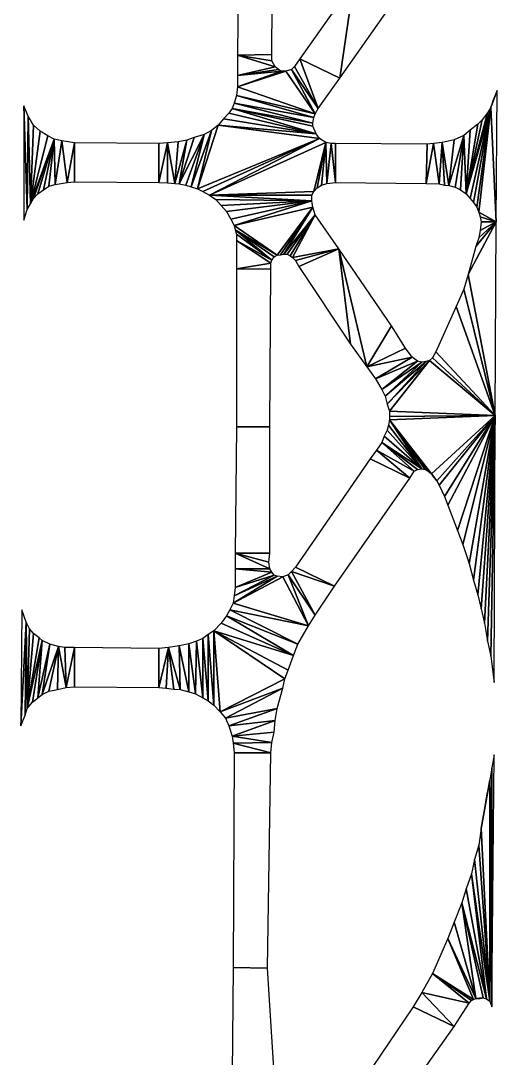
# Model space of a CAD drawing. Extents: x -35426929 to -35396731, y 11996534 to 12011444.
# Drawn here: x -35407497 to -35406266, y 12001147 to 12003823 of the extents above; entities that cross this region are included whole.
import ezdxf

# ---------------------------------------------------------------- set-up
doc = ezdxf.new("R2010")
doc.units = 0

msp = doc.modelspace()

# ---------------------------------------------------------------- linework, layer by layer
at = {"layer": 'mg_to_dxf', "color": 52}
for points in [[(-35406847.85, 12003736.27), (-35406845.06, 12004269.42), (-35406931.37, 12004270.82), (-35406936.94, 12003734.88)], [(-35406636.26, 12003922.81), (-35406636.26, 12003922.81), (-35406775.46, 12003725.14), (-35406672.45, 12003675.02)], [(-35406636.26, 12003922.81), (-35406636.26, 12003922.81), (-35406672.45, 12003675.02), (-35406533.25, 12003872.69)], [(-35406847.85, 12003719.57), (-35406847.85, 12003719.57), (-35406847.85, 12003736.27), (-35406936.94, 12003734.88)], [(-35406936.94, 12003734.88), (-35406936.94, 12003734.88), (-35406936.94, 12003681.98), (-35406839.5, 12003704.26)], [(-35406847.85, 12003719.57), (-35406847.85, 12003719.57), (-35406936.94, 12003734.88), (-35406839.5, 12003704.26)], [(-35406728.13, 12003597.07), (-35406728.13, 12003597.07), (-35406775.46, 12003725.14), (-35406789.38, 12003705.65)], [(-35406728.13, 12003597.07), (-35406728.13, 12003597.07), (-35406672.45, 12003675.02), (-35406775.46, 12003725.14)], [(-35406839.5, 12003704.26), (-35406839.5, 12003704.26), (-35406936.94, 12003681.98), (-35406831.14, 12003697.3)], [(-35406831.14, 12003697.3), (-35406831.14, 12003697.3), (-35406936.94, 12003681.98), (-35406822.79, 12003693.12)], [(-35406936.94, 12003652.75), (-35406936.94, 12003652.75), (-35406736.49, 12003583.15), (-35406811.66, 12003693.12)], [(-35406936.94, 12003681.98), (-35406936.94, 12003681.98), (-35406936.94, 12003652.75), (-35406822.79, 12003693.12)], [(-35406822.79, 12003693.12), (-35406822.79, 12003693.12), (-35406936.94, 12003652.75), (-35406811.66, 12003693.12)], [(-35406811.66, 12003693.12), (-35406811.66, 12003693.12), (-35406736.49, 12003583.15), (-35406797.74, 12003697.3)], [(-35406797.74, 12003697.3), (-35406797.74, 12003697.3), (-35406728.13, 12003597.07), (-35406789.38, 12003705.65)], [(-35406736.49, 12003583.15), (-35406736.49, 12003583.15), (-35406728.13, 12003597.07), (-35406797.74, 12003697.3)], [(-35406939.72, 12003630.48), (-35406939.72, 12003630.48), (-35406945.29, 12003610.99), (-35406739.27, 12003573.41)], [(-35406936.94, 12003652.75), (-35406936.94, 12003652.75), (-35406939.72, 12003630.48), (-35406736.49, 12003583.15)], [(-35406736.49, 12003583.15), (-35406736.49, 12003583.15), (-35406939.72, 12003630.48), (-35406739.27, 12003573.41)], [(-35406268.76, 12003304.74), (-35406268.76, 12003304.74), (-35406265.98, 12003643.01), (-35406282.68, 12003599.85)], [(-35406282.68, 12003599.85), (-35406282.68, 12003599.85), (-35406265.98, 12003643.01), (-35406277.11, 12003616.56)], [(-35407477.05, 12003577.58), (-35407477.05, 12003577.58), (-35407488.19, 12003604.03), (-35407479.83, 12003336.76)], [(-35407479.83, 12003336.76), (-35407479.83, 12003336.76), (-35407488.19, 12003604.03), (-35407488.19, 12003308.92)], [(-35406945.29, 12003610.99), (-35406945.29, 12003610.99), (-35406950.86, 12003597.07), (-35406742.05, 12003559.49)], [(-35406739.27, 12003573.41), (-35406739.27, 12003573.41), (-35406945.29, 12003610.99), (-35406742.05, 12003559.49)], [(-35406282.68, 12003599.85), (-35406282.68, 12003599.85), (-35406346.72, 12003377.13), (-35406335.58, 12003364.6)], [(-35406282.68, 12003599.85), (-35406282.68, 12003599.85), (-35406291.03, 12003585.93), (-35406346.72, 12003377.13)], [(-35406282.68, 12003599.85), (-35406282.68, 12003599.85), (-35406335.58, 12003364.6), (-35406327.23, 12003354.86)], [(-35406282.68, 12003599.85), (-35406282.68, 12003599.85), (-35406327.23, 12003354.86), (-35406318.88, 12003342.33)], [(-35406313.31, 12003329.8), (-35406313.31, 12003329.8), (-35406282.68, 12003599.85), (-35406318.88, 12003342.33)], [(-35406313.31, 12003329.8), (-35406313.31, 12003329.8), (-35406268.76, 12003304.74), (-35406282.68, 12003599.85)], [(-35407471.48, 12003350.68), (-35407471.48, 12003350.68), (-35407477.05, 12003577.58), (-35407479.83, 12003336.76)], [(-35407463.13, 12003553.92), (-35407463.13, 12003553.92), (-35407477.05, 12003577.58), (-35407471.48, 12003350.68)], [(-35406973.13, 12003570.62), (-35406973.13, 12003570.62), (-35406733.7, 12003531.64), (-35406959.21, 12003584.54)], [(-35406733.7, 12003531.64), (-35406733.7, 12003531.64), (-35406950.86, 12003597.07), (-35406959.21, 12003584.54)], [(-35406733.7, 12003531.64), (-35406733.7, 12003531.64), (-35406742.05, 12003551.13), (-35406950.86, 12003597.07)], [(-35406742.05, 12003559.49), (-35406742.05, 12003559.49), (-35406950.86, 12003597.07), (-35406742.05, 12003551.13)], [(-35406291.03, 12003585.93), (-35406291.03, 12003585.93), (-35406304.95, 12003567.84), (-35406346.72, 12003377.13)], [(-35407471.48, 12003350.68), (-35407471.48, 12003350.68), (-35407446.42, 12003538.61), (-35407463.13, 12003553.92)], [(-35407039.95, 12003389.66), (-35407039.95, 12003389.66), (-35406725.35, 12003519.12), (-35406987.05, 12003553.92)], [(-35407003.76, 12003540), (-35407003.76, 12003540), (-35407039.95, 12003389.66), (-35406987.05, 12003553.92)], [(-35406987.05, 12003553.92), (-35406987.05, 12003553.92), (-35406733.7, 12003531.64), (-35406973.13, 12003570.62)], [(-35406987.05, 12003553.92), (-35406987.05, 12003553.92), (-35406725.35, 12003519.12), (-35406733.7, 12003531.64)], [(-35406304.95, 12003567.84), (-35406304.95, 12003567.84), (-35406316.09, 12003556.7), (-35406346.72, 12003377.13)], [(-35406316.09, 12003556.7), (-35406316.09, 12003556.7), (-35406335.58, 12003541.39), (-35406346.72, 12003377.13)], [(-35407471.48, 12003350.68), (-35407471.48, 12003350.68), (-35407426.94, 12003526.08), (-35407446.42, 12003538.61)], [(-35407471.48, 12003350.68), (-35407471.48, 12003350.68), (-35407410.23, 12003517.72), (-35407426.94, 12003526.08)], [(-35407087.28, 12003402.19), (-35407087.28, 12003402.19), (-35407023.25, 12003530.25), (-35407048.3, 12003521.9)], [(-35407087.28, 12003402.19), (-35407087.28, 12003402.19), (-35407070.57, 12003399.4), (-35407023.25, 12003530.25)], [(-35407087.28, 12003402.19), (-35407087.28, 12003402.19), (-35407048.3, 12003521.9), (-35407067.79, 12003514.94)], [(-35407070.57, 12003399.4), (-35407070.57, 12003399.4), (-35407056.65, 12003395.23), (-35407023.25, 12003530.25)], [(-35407056.65, 12003395.23), (-35407056.65, 12003395.23), (-35407039.95, 12003389.66), (-35407003.76, 12003540)], [(-35407023.25, 12003530.25), (-35407023.25, 12003530.25), (-35407056.65, 12003395.23), (-35407003.76, 12003540)], [(-35406352.28, 12003527.47), (-35406352.28, 12003527.47), (-35406391.26, 12003398.01), (-35406374.56, 12003393.83)], [(-35406352.28, 12003527.47), (-35406352.28, 12003527.47), (-35406377.34, 12003516.33), (-35406391.26, 12003398.01)], [(-35406352.28, 12003527.47), (-35406352.28, 12003527.47), (-35406374.56, 12003393.83), (-35406360.64, 12003386.87)], [(-35406346.72, 12003377.13), (-35406346.72, 12003377.13), (-35406352.28, 12003527.47), (-35406360.64, 12003386.87)], [(-35406346.72, 12003377.13), (-35406346.72, 12003377.13), (-35406335.58, 12003541.39), (-35406352.28, 12003527.47)], [(-35407463.13, 12003364.6), (-35407463.13, 12003364.6), (-35407410.23, 12003517.72), (-35407471.48, 12003350.68)], [(-35407463.13, 12003364.6), (-35407463.13, 12003364.6), (-35407451.99, 12003377.13), (-35407410.23, 12003517.72)], [(-35407451.99, 12003377.13), (-35407451.99, 12003377.13), (-35407438.07, 12003386.87), (-35407410.23, 12003517.72)], [(-35407438.07, 12003386.87), (-35407438.07, 12003386.87), (-35407424.15, 12003396.62), (-35407410.23, 12003517.72)], [(-35407424.15, 12003396.62), (-35407424.15, 12003396.62), (-35407407.45, 12003400.79), (-35407410.23, 12003517.72)], [(-35407407.45, 12003400.79), (-35407407.45, 12003400.79), (-35407390.74, 12003513.55), (-35407410.23, 12003517.72)], [(-35407407.45, 12003400.79), (-35407407.45, 12003400.79), (-35407376.82, 12003406.36), (-35407390.74, 12003513.55)], [(-35407376.82, 12003406.36), (-35407376.82, 12003406.36), (-35407357.33, 12003507.98), (-35407390.74, 12003513.55)], [(-35407376.82, 12003406.36), (-35407376.82, 12003406.36), (-35407357.33, 12003407.75), (-35407357.33, 12003507.98)], [(-35407140.18, 12003506.59), (-35407357.33, 12003507.98), (-35407357.33, 12003407.75), (-35407140.18, 12003406.36)], [(-35407117.9, 12003507.98), (-35407117.9, 12003507.98), (-35407140.18, 12003406.36), (-35407117.9, 12003404.97)], [(-35407117.9, 12003507.98), (-35407117.9, 12003507.98), (-35407140.18, 12003506.59), (-35407140.18, 12003406.36)], [(-35407117.9, 12003507.98), (-35407117.9, 12003507.98), (-35407098.42, 12003403.58), (-35407090.06, 12003510.76)], [(-35407117.9, 12003507.98), (-35407117.9, 12003507.98), (-35407117.9, 12003404.97), (-35407098.42, 12003403.58)], [(-35407098.42, 12003403.58), (-35407098.42, 12003403.58), (-35407067.79, 12003514.94), (-35407090.06, 12003510.76)], [(-35407098.42, 12003403.58), (-35407098.42, 12003403.58), (-35407087.28, 12003402.19), (-35407067.79, 12003514.94)], [(-35407039.95, 12003389.66), (-35407039.95, 12003389.66), (-35407026.03, 12003382.7), (-35406725.35, 12003519.12)], [(-35407026.03, 12003382.7), (-35407026.03, 12003382.7), (-35407009.33, 12003372.95), (-35406725.35, 12003519.12)], [(-35406725.35, 12003519.12), (-35406725.35, 12003519.12), (-35407009.33, 12003372.95), (-35406708.65, 12003509.37)], [(-35406708.65, 12003509.37), (-35406708.65, 12003509.37), (-35407009.33, 12003372.95), (-35406739.27, 12003382.7)], [(-35406708.65, 12003509.37), (-35406708.65, 12003509.37), (-35406739.27, 12003382.7), (-35406730.92, 12003392.44)], [(-35406708.65, 12003509.37), (-35406708.65, 12003509.37), (-35406730.92, 12003392.44), (-35406719.78, 12003399.4)], [(-35406708.65, 12003509.37), (-35406708.65, 12003509.37), (-35406719.78, 12003399.4), (-35406705.86, 12003403.58)], [(-35406708.65, 12003509.37), (-35406708.65, 12003509.37), (-35406705.86, 12003403.58), (-35406694.72, 12003506.59)], [(-35406705.86, 12003403.58), (-35406705.86, 12003403.58), (-35406683.59, 12003406.36), (-35406694.72, 12003506.59)], [(-35406694.72, 12003506.59), (-35406694.72, 12003506.59), (-35406683.59, 12003406.36), (-35406683.59, 12003506.59)], [(-35406683.59, 12003406.36), (-35406449.73, 12003403.58), (-35406446.94, 12003505.2), (-35406683.59, 12003506.59)], [(-35406430.24, 12003506.59), (-35406430.24, 12003506.59), (-35406449.73, 12003403.58), (-35406416.32, 12003402.19)], [(-35406430.24, 12003506.59), (-35406430.24, 12003506.59), (-35406446.94, 12003505.2), (-35406449.73, 12003403.58)], [(-35406407.97, 12003509.37), (-35406407.97, 12003509.37), (-35406430.24, 12003506.59), (-35406416.32, 12003402.19)], [(-35406402.4, 12003399.4), (-35406402.4, 12003399.4), (-35406407.97, 12003509.37), (-35406416.32, 12003402.19)], [(-35406377.34, 12003516.33), (-35406377.34, 12003516.33), (-35406407.97, 12003509.37), (-35406391.26, 12003398.01)], [(-35406391.26, 12003398.01), (-35406391.26, 12003398.01), (-35406407.97, 12003509.37), (-35406402.4, 12003399.4)], [(-35406739.27, 12003382.7), (-35406739.27, 12003382.7), (-35407009.33, 12003372.95), (-35406744.84, 12003372.95)], [(-35407009.33, 12003372.95), (-35407009.33, 12003372.95), (-35406744.84, 12003359.03), (-35406744.84, 12003372.95)], [(-35407009.33, 12003372.95), (-35407009.33, 12003372.95), (-35406992.62, 12003361.82), (-35406744.84, 12003359.03)], [(-35406992.62, 12003361.82), (-35406992.62, 12003361.82), (-35406978.7, 12003346.5), (-35406744.84, 12003359.03)], [(-35406978.7, 12003346.5), (-35406978.7, 12003346.5), (-35406964.78, 12003331.19), (-35406744.84, 12003359.03)], [(-35406964.78, 12003331.19), (-35406964.78, 12003331.19), (-35406953.64, 12003311.7), (-35406744.84, 12003359.03)], [(-35406953.64, 12003311.7), (-35406953.64, 12003311.7), (-35406945.29, 12003295), (-35406744.84, 12003359.03)], [(-35406742.05, 12003342.33), (-35406742.05, 12003342.33), (-35406744.84, 12003359.03), (-35406945.29, 12003295)], [(-35406742.05, 12003342.33), (-35406742.05, 12003342.33), (-35406945.29, 12003295), (-35406833.93, 12003218.44)], [(-35406825.58, 12003219.83), (-35406825.58, 12003219.83), (-35406742.05, 12003342.33), (-35406833.93, 12003218.44)], [(-35406817.22, 12003221.22), (-35406817.22, 12003221.22), (-35406742.05, 12003342.33), (-35406825.58, 12003219.83)], [(-35406736.49, 12003322.84), (-35406736.49, 12003322.84), (-35406742.05, 12003342.33), (-35406817.22, 12003221.22)], [(-35406808.87, 12003221.22), (-35406808.87, 12003221.22), (-35406736.49, 12003322.84), (-35406817.22, 12003221.22)], [(-35406800.52, 12003217.04), (-35406800.52, 12003217.04), (-35406736.49, 12003322.84), (-35406808.87, 12003221.22)], [(-35406794.95, 12003212.87), (-35406794.95, 12003212.87), (-35406736.49, 12003322.84), (-35406800.52, 12003217.04)], [(-35406675.24, 12003235.14), (-35406675.24, 12003235.14), (-35406736.49, 12003322.84), (-35406794.95, 12003212.87)], [(-35406310.52, 12003317.27), (-35406310.52, 12003317.27), (-35406268.76, 12003304.74), (-35406313.31, 12003329.8)], [(-35406310.52, 12003317.27), (-35406310.52, 12003317.27), (-35406307.74, 12003304.74), (-35406268.76, 12003304.74)], [(-35406833.93, 12003218.44), (-35406833.93, 12003218.44), (-35406945.29, 12003295), (-35406942.51, 12003283.86)], [(-35406942.51, 12003283.86), (-35406942.51, 12003283.86), (-35406847.85, 12003205.91), (-35406842.28, 12003214.26)], [(-35406942.51, 12003283.86), (-35406942.51, 12003283.86), (-35406939.72, 12003272.73), (-35406847.85, 12003205.91)], [(-35406833.93, 12003218.44), (-35406833.93, 12003218.44), (-35406942.51, 12003283.86), (-35406842.28, 12003214.26)], [(-35406268.76, 12003304.74), (-35406268.76, 12003304.74), (-35406321.66, 12003240.71), (-35406341.15, 12003168.32)], [(-35406271.55, 12002805), (-35406271.55, 12002805), (-35406268.76, 12003304.74), (-35406341.15, 12003168.32)], [(-35406321.66, 12003240.71), (-35406321.66, 12003240.71), (-35406268.76, 12003304.74), (-35406313.31, 12003262.98)], [(-35406313.31, 12003262.98), (-35406313.31, 12003262.98), (-35406268.76, 12003304.74), (-35406310.52, 12003282.47)], [(-35406310.52, 12003282.47), (-35406310.52, 12003282.47), (-35406268.76, 12003304.74), (-35406307.74, 12003304.74)], [(-35406939.72, 12003272.73), (-35406939.72, 12003272.73), (-35406939.72, 12003256.02), (-35406847.85, 12003205.91)], [(-35406939.72, 12003256.02), (-35406939.72, 12003256.02), (-35406939.72, 12003183.64), (-35406850.63, 12003197.56)], [(-35406847.85, 12003205.91), (-35406847.85, 12003205.91), (-35406939.72, 12003256.02), (-35406850.63, 12003197.56)], [(-35406786.6, 12003204.52), (-35406786.6, 12003204.52), (-35406675.24, 12003235.14), (-35406794.95, 12003212.87)], [(-35406786.6, 12003204.52), (-35406786.6, 12003204.52), (-35406778.25, 12003189.2), (-35406675.24, 12003235.14)], [(-35406644.61, 12002988.75), (-35406644.61, 12002988.75), (-35406675.24, 12003235.14), (-35406778.25, 12003189.2)], [(-35406602.85, 12002930.29), (-35406602.85, 12002930.29), (-35406675.24, 12003235.14), (-35406644.61, 12002988.75)], [(-35406602.85, 12002930.29), (-35406602.85, 12002930.29), (-35406538.82, 12003036.08), (-35406675.24, 12003235.14)], [(-35406850.63, 12003197.56), (-35406850.63, 12003197.56), (-35406939.72, 12003183.64), (-35406850.63, 12003182.24)], [(-35406853.42, 12002775.77), (-35406850.63, 12003182.24), (-35406939.72, 12003183.64), (-35406939.72, 12002775.77)], [(-35406271.55, 12002805), (-35406271.55, 12002805), (-35406341.15, 12003168.32), (-35406352.28, 12003130.74)], [(-35406271.55, 12002805), (-35406271.55, 12002805), (-35406352.28, 12003130.74), (-35406371.77, 12003086.19)], [(-35406271.55, 12002805), (-35406271.55, 12002805), (-35406371.77, 12003086.19), (-35406424.67, 12002969.26)], [(-35406502.62, 12002979.01), (-35406502.62, 12002979.01), (-35406538.82, 12003036.08), (-35406602.85, 12002930.29)], [(-35406485.92, 12002955.34), (-35406485.92, 12002955.34), (-35406502.62, 12002979.01), (-35406602.85, 12002930.29)], [(-35406271.55, 12002805), (-35406271.55, 12002805), (-35406424.67, 12002969.26), (-35406433.02, 12002953.95)], [(-35406485.92, 12002955.34), (-35406485.92, 12002955.34), (-35406602.85, 12002930.29), (-35406580.58, 12002899.66)], [(-35406485.92, 12002955.34), (-35406485.92, 12002955.34), (-35406580.58, 12002899.66), (-35406472, 12002945.6)], [(-35406580.58, 12002899.66), (-35406580.58, 12002899.66), (-35406563.87, 12002871.82), (-35406472, 12002945.6)], [(-35406472, 12002945.6), (-35406472, 12002945.6), (-35406563.87, 12002871.82), (-35406460.86, 12002942.81)], [(-35406563.87, 12002871.82), (-35406563.87, 12002871.82), (-35406555.52, 12002855.12), (-35406460.86, 12002942.81)], [(-35406555.52, 12002855.12), (-35406555.52, 12002855.12), (-35406549.95, 12002834.23), (-35406449.73, 12002944.21)], [(-35406460.86, 12002942.81), (-35406460.86, 12002942.81), (-35406555.52, 12002855.12), (-35406449.73, 12002944.21)], [(-35406549.95, 12002834.23), (-35406549.95, 12002834.23), (-35406544.38, 12002816.14), (-35406441.37, 12002946.99)], [(-35406449.73, 12002944.21), (-35406449.73, 12002944.21), (-35406549.95, 12002834.23), (-35406441.37, 12002946.99)], [(-35406271.55, 12002805), (-35406271.55, 12002805), (-35406441.37, 12002946.99), (-35406544.38, 12002816.14)], [(-35406441.37, 12002946.99), (-35406441.37, 12002946.99), (-35406271.55, 12002805), (-35406433.02, 12002953.95)], [(-35406544.38, 12002816.14), (-35406544.38, 12002816.14), (-35406544.38, 12002802.22), (-35406271.55, 12002805)], [(-35406435.81, 12002654.66), (-35406435.81, 12002654.66), (-35406271.55, 12002805), (-35406544.38, 12002793.87)], [(-35406544.38, 12002793.87), (-35406544.38, 12002793.87), (-35406271.55, 12002805), (-35406544.38, 12002802.22)], [(-35406271.55, 12002805), (-35406271.55, 12002805), (-35406435.81, 12002654.66), (-35406421.89, 12002636.57)], [(-35406271.55, 12002805), (-35406271.55, 12002805), (-35406421.89, 12002636.57), (-35406416.32, 12002625.43)], [(-35406271.55, 12002805), (-35406271.55, 12002805), (-35406416.32, 12002625.43), (-35406402.4, 12002596.2)], [(-35406271.55, 12002805), (-35406271.55, 12002805), (-35406402.4, 12002596.2), (-35406394.04, 12002573.92)], [(-35406271.55, 12002805), (-35406271.55, 12002805), (-35406394.04, 12002573.92), (-35406368.99, 12002508.5)], [(-35406271.55, 12002805), (-35406271.55, 12002805), (-35406368.99, 12002508.5), (-35406355.07, 12002472.31)], [(-35406271.55, 12002805), (-35406271.55, 12002805), (-35406355.07, 12002472.31), (-35406338.36, 12002423.58)], [(-35406271.55, 12002805), (-35406271.55, 12002805), (-35406338.36, 12002423.58), (-35406327.23, 12002380.43)], [(-35406271.55, 12002805), (-35406271.55, 12002805), (-35406327.23, 12002380.43), (-35406316.09, 12002342.85)], [(-35406271.55, 12002805), (-35406271.55, 12002805), (-35406316.09, 12002342.85), (-35406307.74, 12002306.65)], [(-35406271.55, 12002805), (-35406271.55, 12002805), (-35406307.74, 12002306.65), (-35406299.39, 12002269.07)], [(-35406291.03, 12002223.13), (-35406291.03, 12002223.13), (-35406271.55, 12002805), (-35406299.39, 12002269.07)], [(-35406271.55, 12002805), (-35406271.55, 12002805), (-35406291.03, 12002223.13), (-35406282.68, 12002184.15)], [(-35406282.68, 12002184.15), (-35406282.68, 12002184.15), (-35406274.33, 12002115.94), (-35406271.55, 12002805)], [(-35406853.42, 12002450.03), (-35406853.42, 12002775.77), (-35406939.72, 12002775.77), (-35406942.51, 12002450.03)], [(-35406547.17, 12002779.95), (-35406547.17, 12002779.95), (-35406549.95, 12002767.42), (-35406460.86, 12002667.19)], [(-35406544.38, 12002793.87), (-35406544.38, 12002793.87), (-35406547.17, 12002779.95), (-35406460.86, 12002667.19)], [(-35406544.38, 12002793.87), (-35406544.38, 12002793.87), (-35406460.86, 12002667.19), (-35406452.51, 12002665.8)], [(-35406544.38, 12002793.87), (-35406544.38, 12002793.87), (-35406452.51, 12002665.8), (-35406444.16, 12002661.62)], [(-35406435.81, 12002654.66), (-35406435.81, 12002654.66), (-35406544.38, 12002793.87), (-35406444.16, 12002661.62)], [(-35406460.86, 12002667.19), (-35406460.86, 12002667.19), (-35406558.31, 12002752.1), (-35406563.87, 12002735.4)], [(-35406549.95, 12002767.42), (-35406549.95, 12002767.42), (-35406558.31, 12002752.1), (-35406460.86, 12002667.19)], [(-35406563.87, 12002735.4), (-35406563.87, 12002735.4), (-35406577.79, 12002715.91), (-35406480.35, 12002661.62)], [(-35406563.87, 12002735.4), (-35406563.87, 12002735.4), (-35406480.35, 12002661.62), (-35406472, 12002665.8)], [(-35406460.86, 12002667.19), (-35406460.86, 12002667.19), (-35406563.87, 12002735.4), (-35406472, 12002665.8)], [(-35406686.37, 12002365.12), (-35406491.49, 12002643.53), (-35406594.5, 12002693.64), (-35406786.6, 12002413.84)], [(-35406577.79, 12002715.91), (-35406577.79, 12002715.91), (-35406594.5, 12002693.64), (-35406491.49, 12002643.53)], [(-35406577.79, 12002715.91), (-35406577.79, 12002715.91), (-35406491.49, 12002643.53), (-35406480.35, 12002661.62)], [(-35406435.81, 12002654.66), (-35406435.81, 12002654.66), (-35406430.24, 12002646.31), (-35406421.89, 12002636.57)], [(-35406942.51, 12002450.03), (-35406942.51, 12002450.03), (-35406942.51, 12002409.66), (-35406853.42, 12002409.66)], [(-35406856.2, 12002426.37), (-35406856.2, 12002426.37), (-35406853.42, 12002450.03), (-35406942.51, 12002450.03)], [(-35406856.2, 12002426.37), (-35406856.2, 12002426.37), (-35406942.51, 12002450.03), (-35406853.42, 12002409.66)], [(-35406942.51, 12002409.66), (-35406942.51, 12002409.66), (-35406942.51, 12002360.94), (-35406847.85, 12002401.31)], [(-35406853.42, 12002409.66), (-35406853.42, 12002409.66), (-35406942.51, 12002409.66), (-35406847.85, 12002401.31)], [(-35406847.85, 12002401.31), (-35406847.85, 12002401.31), (-35406942.51, 12002360.94), (-35406842.28, 12002392.96)], [(-35406806.09, 12002394.35), (-35406806.09, 12002394.35), (-35406736.49, 12002289.95), (-35406797.74, 12002402.7)], [(-35406797.74, 12002402.7), (-35406797.74, 12002402.7), (-35406686.37, 12002365.12), (-35406786.6, 12002413.84)], [(-35406736.49, 12002289.95), (-35406736.49, 12002289.95), (-35406686.37, 12002365.12), (-35406797.74, 12002402.7)], [(-35406945.29, 12002340.06), (-35406945.29, 12002340.06), (-35406948.08, 12002320.57), (-35406833.93, 12002390.18)], [(-35406833.93, 12002390.18), (-35406833.93, 12002390.18), (-35406948.08, 12002320.57), (-35406820.01, 12002388.78)], [(-35406948.08, 12002320.57), (-35406948.08, 12002320.57), (-35406753.19, 12002262.11), (-35406820.01, 12002388.78)], [(-35406942.51, 12002360.94), (-35406942.51, 12002360.94), (-35406945.29, 12002340.06), (-35406842.28, 12002392.96)], [(-35406842.28, 12002392.96), (-35406842.28, 12002392.96), (-35406945.29, 12002340.06), (-35406833.93, 12002390.18)], [(-35406820.01, 12002388.78), (-35406820.01, 12002388.78), (-35406753.19, 12002262.11), (-35406806.09, 12002394.35)], [(-35406753.19, 12002262.11), (-35406753.19, 12002262.11), (-35406736.49, 12002289.95), (-35406806.09, 12002394.35)], [(-35406948.08, 12002320.57), (-35406948.08, 12002320.57), (-35406956.43, 12002303.87), (-35406753.19, 12002262.11)], [(-35407482.62, 12002271.85), (-35407482.62, 12002271.85), (-35407493.75, 12002303.87), (-35407496.54, 12002004.58)], [(-35406792.17, 12002185.55), (-35406792.17, 12002185.55), (-35406964.78, 12002288.56), (-35406978.7, 12002269.07)], [(-35406956.43, 12002303.87), (-35406956.43, 12002303.87), (-35406964.78, 12002288.56), (-35406781.03, 12002214.78)], [(-35406792.17, 12002185.55), (-35406792.17, 12002185.55), (-35406781.03, 12002214.78), (-35406964.78, 12002288.56)], [(-35406956.43, 12002303.87), (-35406956.43, 12002303.87), (-35406781.03, 12002214.78), (-35406753.19, 12002262.11)], [(-35407482.62, 12002271.85), (-35407482.62, 12002271.85), (-35407496.54, 12002004.58), (-35407485.4, 12002032.42)], [(-35407479.83, 12002049.13), (-35407479.83, 12002049.13), (-35407482.62, 12002271.85), (-35407485.4, 12002032.42)], [(-35407482.62, 12002271.85), (-35407482.62, 12002271.85), (-35407479.83, 12002049.13), (-35407474.27, 12002255.15)], [(-35406998.19, 12002249.58), (-35406998.19, 12002249.58), (-35406792.17, 12002185.55), (-35406978.7, 12002269.07)], [(-35407479.83, 12002049.13), (-35407479.83, 12002049.13), (-35407463.13, 12002242.62), (-35407474.27, 12002255.15)], [(-35407479.83, 12002049.13), (-35407479.83, 12002049.13), (-35407449.21, 12002231.48), (-35407463.13, 12002242.62)], [(-35407012.11, 12002068.61), (-35407012.11, 12002068.61), (-35407012.11, 12002239.84), (-35407026.03, 12002230.09)], [(-35406998.19, 12002057.48), (-35406998.19, 12002057.48), (-35406998.19, 12002249.58), (-35407012.11, 12002239.84)], [(-35407012.11, 12002068.61), (-35407012.11, 12002068.61), (-35406998.19, 12002057.48), (-35407012.11, 12002239.84)], [(-35406998.19, 12002249.58), (-35406998.19, 12002249.58), (-35406806.09, 12002147.96), (-35406792.17, 12002185.55)], [(-35406998.19, 12002249.58), (-35406998.19, 12002249.58), (-35406814.44, 12002125.69), (-35406806.09, 12002147.96)], [(-35406998.19, 12002249.58), (-35406998.19, 12002249.58), (-35406981.48, 12002040.77), (-35406814.44, 12002125.69)], [(-35406998.19, 12002057.48), (-35406998.19, 12002057.48), (-35406981.48, 12002040.77), (-35406998.19, 12002249.58)], [(-35407479.83, 12002049.13), (-35407479.83, 12002049.13), (-35407440.86, 12002224.52), (-35407449.21, 12002231.48)], [(-35407479.83, 12002049.13), (-35407479.83, 12002049.13), (-35407465.91, 12002065.83), (-35407440.86, 12002224.52)], [(-35407465.91, 12002065.83), (-35407465.91, 12002065.83), (-35407451.99, 12002076.97), (-35407440.86, 12002224.52)], [(-35407451.99, 12002076.97), (-35407451.99, 12002076.97), (-35407421.37, 12002214.78), (-35407440.86, 12002224.52)], [(-35407451.99, 12002076.97), (-35407451.99, 12002076.97), (-35407440.86, 12002085.32), (-35407421.37, 12002214.78)], [(-35407440.86, 12002085.32), (-35407440.86, 12002085.32), (-35407399.1, 12002209.21), (-35407421.37, 12002214.78)], [(-35407440.86, 12002085.32), (-35407440.86, 12002085.32), (-35407424.15, 12002093.67), (-35407399.1, 12002209.21)], [(-35407424.15, 12002093.67), (-35407424.15, 12002093.67), (-35407401.88, 12002097.85), (-35407399.1, 12002209.21)], [(-35407399.1, 12002209.21), (-35407399.1, 12002209.21), (-35407401.88, 12002097.85), (-35407379.61, 12002103.42)], [(-35407399.1, 12002209.21), (-35407399.1, 12002209.21), (-35407379.61, 12002103.42), (-35407382.39, 12002206.43)], [(-35407084.5, 12002097.85), (-35407084.5, 12002097.85), (-35407087.28, 12002210.6), (-35407115.12, 12002206.43)], [(-35407062.22, 12002092.28), (-35407062.22, 12002092.28), (-35407062.22, 12002216.17), (-35407087.28, 12002210.6)], [(-35407084.5, 12002097.85), (-35407084.5, 12002097.85), (-35407062.22, 12002092.28), (-35407087.28, 12002210.6)], [(-35407045.52, 12002086.71), (-35407045.52, 12002086.71), (-35407042.73, 12002223.13), (-35407062.22, 12002216.17)], [(-35407062.22, 12002092.28), (-35407062.22, 12002092.28), (-35407045.52, 12002086.71), (-35407062.22, 12002216.17)], [(-35407045.52, 12002086.71), (-35407045.52, 12002086.71), (-35407026.03, 12002076.97), (-35407042.73, 12002223.13)], [(-35407026.03, 12002076.97), (-35407026.03, 12002076.97), (-35407026.03, 12002230.09), (-35407042.73, 12002223.13)], [(-35407026.03, 12002076.97), (-35407026.03, 12002076.97), (-35407012.11, 12002068.61), (-35407026.03, 12002230.09)], [(-35407379.61, 12002103.42), (-35407379.61, 12002103.42), (-35407357.33, 12002206.43), (-35407382.39, 12002206.43)], [(-35407379.61, 12002103.42), (-35407379.61, 12002103.42), (-35407357.33, 12002104.81), (-35407357.33, 12002206.43)], [(-35407140.18, 12002203.64), (-35407357.33, 12002206.43), (-35407357.33, 12002104.81), (-35407140.18, 12002103.42)], [(-35407115.12, 12002206.43), (-35407115.12, 12002206.43), (-35407140.18, 12002103.42), (-35407120.69, 12002102.02)], [(-35407115.12, 12002206.43), (-35407115.12, 12002206.43), (-35407140.18, 12002203.64), (-35407140.18, 12002103.42)], [(-35407101.2, 12002099.24), (-35407101.2, 12002099.24), (-35407115.12, 12002206.43), (-35407120.69, 12002102.02)], [(-35407084.5, 12002097.85), (-35407084.5, 12002097.85), (-35407115.12, 12002206.43), (-35407101.2, 12002099.24)], [(-35406814.44, 12002125.69), (-35406814.44, 12002125.69), (-35406981.48, 12002040.77), (-35406820.01, 12002102.02)], [(-35406981.48, 12002040.77), (-35406981.48, 12002040.77), (-35406967.56, 12002024.07), (-35406820.01, 12002102.02)], [(-35406967.56, 12002024.07), (-35406967.56, 12002024.07), (-35406833.93, 12002049.13), (-35406820.01, 12002102.02)], [(-35406967.56, 12002024.07), (-35406967.56, 12002024.07), (-35406959.21, 12002004.58), (-35406833.93, 12002049.13)], [(-35406959.21, 12002004.58), (-35406959.21, 12002004.58), (-35406839.5, 12002018.5), (-35406833.93, 12002049.13)], [(-35406959.21, 12002004.58), (-35406959.21, 12002004.58), (-35406950.86, 12001978.13), (-35406839.5, 12002018.5)], [(-35406950.86, 12001978.13), (-35406950.86, 12001978.13), (-35406842.28, 12001987.88), (-35406839.5, 12002018.5)], [(-35406950.86, 12001978.13), (-35406950.86, 12001978.13), (-35406847.85, 12001961.43), (-35406842.28, 12001987.88)], [(-35406950.86, 12001978.13), (-35406950.86, 12001978.13), (-35406948.08, 12001960.04), (-35406847.85, 12001961.43)], [(-35406948.08, 12001960.04), (-35406948.08, 12001960.04), (-35406850.63, 12001934.98), (-35406847.85, 12001961.43)], [(-35406948.08, 12001960.04), (-35406948.08, 12001960.04), (-35406945.29, 12001934.98), (-35406850.63, 12001934.98)], [(-35406858.99, 12001379.56), (-35406850.63, 12001934.98), (-35406945.29, 12001934.98), (-35406948.08, 12001380.95)], [(-35406279.9, 12001896), (-35406279.9, 12001896), (-35406279.9, 12001279.33), (-35406274.33, 12001929.41)], [(-35406285.47, 12001294.64), (-35406285.47, 12001294.64), (-35406279.9, 12001279.33), (-35406279.9, 12001896)], [(-35406285.47, 12001863.99), (-35406285.47, 12001863.99), (-35406285.47, 12001294.64), (-35406279.9, 12001896)], [(-35406285.47, 12001863.99), (-35406285.47, 12001863.99), (-35406293.82, 12001823.62), (-35406307.74, 12001740.09)], [(-35406307.74, 12001740.09), (-35406307.74, 12001740.09), (-35406285.47, 12001294.64), (-35406285.47, 12001863.99)], [(-35406285.47, 12001294.64), (-35406285.47, 12001294.64), (-35406307.74, 12001740.09), (-35406313.31, 12001696.94)], [(-35406313.31, 12001696.94), (-35406313.31, 12001696.94), (-35406324.44, 12001659.36), (-35406285.47, 12001294.64)], [(-35406285.47, 12001294.64), (-35406285.47, 12001294.64), (-35406324.44, 12001659.36), (-35406332.8, 12001623.16)], [(-35406332.8, 12001623.16), (-35406332.8, 12001623.16), (-35406346.72, 12001584.19), (-35406293.82, 12001300.21)], [(-35406285.47, 12001294.64), (-35406285.47, 12001294.64), (-35406332.8, 12001623.16), (-35406293.82, 12001300.21)], [(-35406293.82, 12001300.21), (-35406293.82, 12001300.21), (-35406346.72, 12001584.19), (-35406357.85, 12001547.99)], [(-35406357.85, 12001547.99), (-35406357.85, 12001547.99), (-35406377.34, 12001497.88), (-35406321.66, 12001301.6)], [(-35406357.85, 12001547.99), (-35406357.85, 12001547.99), (-35406321.66, 12001301.6), (-35406302.17, 12001302.99)], [(-35406293.82, 12001300.21), (-35406293.82, 12001300.21), (-35406357.85, 12001547.99), (-35406302.17, 12001302.99)], [(-35406377.34, 12001497.88), (-35406377.34, 12001497.88), (-35406394.04, 12001456.12), (-35406321.66, 12001301.6)], [(-35406394.04, 12001456.12), (-35406394.04, 12001456.12), (-35406433.02, 12001365.64), (-35406327.23, 12001298.82)], [(-35406321.66, 12001301.6), (-35406321.66, 12001301.6), (-35406394.04, 12001456.12), (-35406327.23, 12001298.82)], [(-35406842.28, 12001106.72), (-35406858.99, 12001379.56), (-35406948.08, 12001380.95), (-35406950.86, 12001106.72)], [(-35406433.02, 12001365.64), (-35406433.02, 12001365.64), (-35406460.86, 12001316.92), (-35406338.36, 12001289.07)], [(-35406433.02, 12001365.64), (-35406433.02, 12001365.64), (-35406338.36, 12001289.07), (-35406332.8, 12001296.03)], [(-35406327.23, 12001298.82), (-35406327.23, 12001298.82), (-35406433.02, 12001365.64), (-35406332.8, 12001296.03)], [(-35406460.86, 12001316.92), (-35406460.86, 12001316.92), (-35406483.14, 12001279.33), (-35406377.34, 12001229.22)], [(-35406460.86, 12001316.92), (-35406460.86, 12001316.92), (-35406377.34, 12001229.22), (-35406338.36, 12001289.07)], [(-35406321.66, 12001301.6), (-35406321.66, 12001301.6), (-35406310.52, 12001301.6), (-35406302.17, 12001302.99)], [(-35406508.19, 12001044.08), (-35406377.34, 12001229.22), (-35406483.14, 12001279.33), (-35406608.42, 12001094.19)]]:
    msp.add_3dface(points, dxfattribs=at)

doc.saveas('drawing.dxf')
